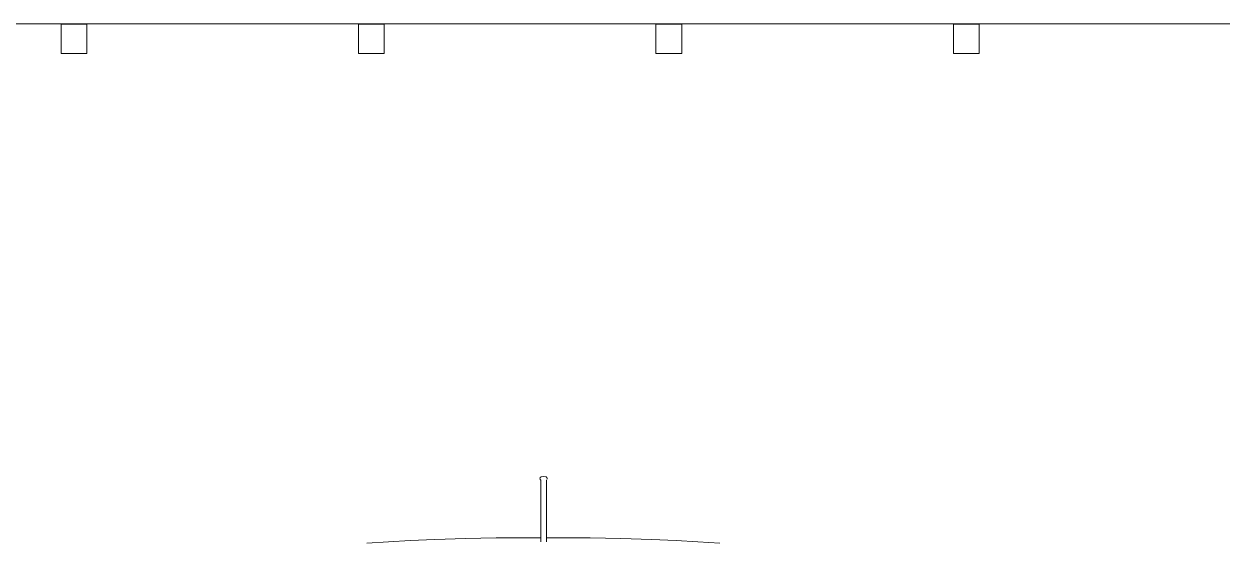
# Model space of a CAD drawing. Header units: millimetres. Extents: x -50912 to 58751, y -45352 to 5553.
# Drawn here: x 7593 to 9921, y 1657 to 2664 of the extents above; entities that cross this region are included whole.
import ezdxf

# ---------------------------------------------------------------- set-up
doc = ezdxf.new("R2010")
doc.units = ezdxf.units.MM
for name, color, linetype, lineweight in [('A-GENM', 13, 'Continuous', 9), ('A-GLAZ-CWMG', 51, 'Continuous', 9), ('A-ROOF-OTLN', 132, 'Continuous', 9), ('G-IMPT', 8, 'Continuous', 9)]:
    doc.layers.add(name, color=color, linetype=linetype, lineweight=lineweight)

# ---------------------------------------------------------------- blocks, each defined once
blk = doc.blocks.new('CRT_Fiat Punto - Punto_dwg-V24-FACHADA FRONTAL GARAGEM')
at = {"layer": 'G-IMPT'}
for p, q in [((41198.3, 1781.1), (41198.7, 1782.1)), ((41198.3, 1781.1), (41198.4, 1779.5)), ((41198.8, 1778.1), (41198.4, 1779.5)), ((41200.4, 1783.4), (41198.7, 1782.1)), ((41199.8, 1777), (41198.8, 1778.1)), ((41199.9, 1761.9), (41199.8, 1777)), ((41205.3, 1783.8), (41200.4, 1783.4)), ((41205.3, 1783.8), (41210.3, 1783.4)), ((41210.3, 1783.4), (41211.9, 1782.1)), ((41210.7, 1776.9), (41210.7, 1761.9)), ((41211.8, 1778.1), (41212.3, 1779.5)), ((41212.3, 1781.1), (41211.9, 1782.1)), ((41212.3, 1779.5), (41212.3, 1781.1)), ((41199.9, 1717.1), (41199.9, 1761.9)), ((41210.7, 1761.9), (41210.7, 1717.1)), ((41199.9, 1717.1), (41199.9, 1672.3)), ((41210.7, 1672.3), (41210.7, 1717.1)), ((40861.7, 1654.4), (40904, 1656.9)), ((40904, 1656.9), (40946.2, 1659.5)), ((40994.3, 1661.7), (40946.2, 1659.5)), ((41053.8, 1663.5), (40994.3, 1661.7)), ((41113.5, 1664.6), (41053.8, 1663.5)), ((41113.5, 1664.6), (41161.9, 1665)), ((41199.9, 1665), (41161.9, 1665)), ((41199.9, 1672.3), (41199.9, 1657.2)), ((41210.7, 1657.2), (41210.7, 1672.3)), ((41210.7, 1665), (41247.3, 1665)), ((41295.7, 1664.6), (41247.3, 1665)), ((41355.4, 1663.5), (41295.7, 1664.6)), ((41355.4, 1663.5), (41415, 1661.7)), ((41415, 1661.7), (41463, 1659.5)), ((41505.3, 1656.9), (41463, 1659.5)), ((41505.3, 1656.9), (41547.5, 1654.4))]:
    blk.add_line(p, q, dxfattribs=at)
blk = doc.blocks.new('CRT_Fiat Punto - Fiat punto 2-V25-FACHADA FRONTAL GARAGEM')
blk.add_blockref('CRT_Fiat Punto - Punto_dwg-V24-FACHADA FRONTAL GARAGEM', (0, 0))
blk = doc.blocks.new('Rectangular Mullion - Caibro-3868449-FACHADA FRONTAL GARAGEM')
at = {"layer": 'A-GLAZ-CWMG'}
for p, q in [((36222.5, 2663.5), (36222.5, 2606)), ((36272.5, 2663.5), (36222.5, 2663.5)), ((36272.5, 2606), (36272.5, 2663.5)), ((36222.5, 2606), (36272.5, 2606))]:
    blk.add_line(p, q, dxfattribs=at)

msp = doc.modelspace()

# ---------------------------------------------------------------- linework, layer by layer
at = {"layer": 'A-ROOF-OTLN'}
msp.add_line((16961.835, 2663.61), (3041.835, 2663.61), dxfattribs=at)

# ---------------------------------------------------------------- block references
at = {"layer": 'A-GENM', "color": 7}
msp.add_blockref('CRT_Fiat Punto - Fiat punto 2-V25-FACHADA FRONTAL GARAGEM', (-32602.785, 0), dxfattribs=at)
at = {"layer": 'A-GLAZ-CWMG'}
for p in [(-28557.368, 0), (-27979.451, 0), (-27401.535, 0), (-26823.618, 0)]:
    msp.add_blockref('Rectangular Mullion - Caibro-3868449-FACHADA FRONTAL GARAGEM', p, dxfattribs=at)

doc.saveas('drawing.dxf')
